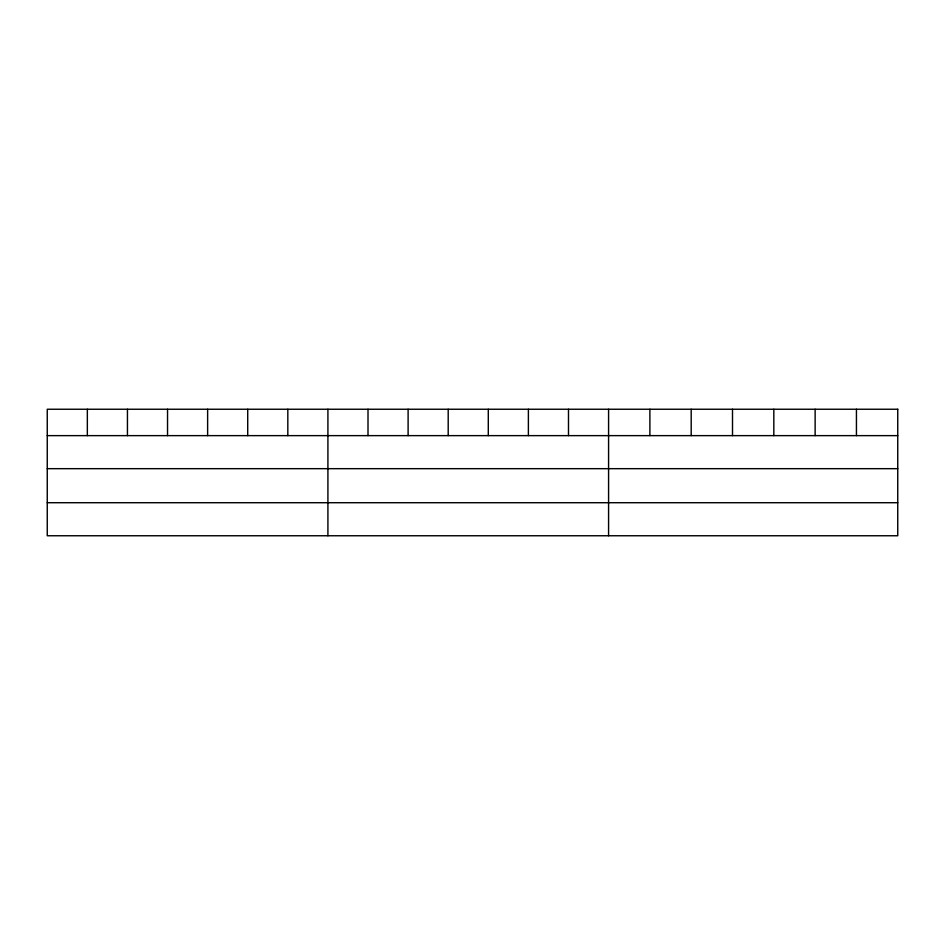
<?xml version="1.0" encoding="UTF-8"?>
<svg xmlns="http://www.w3.org/2000/svg" width="945" height="945" viewBox="0 0 945 945"><rect width="100%" height="100%" fill="white"/><g stroke="black" fill="none" stroke-linecap="round" stroke-linejoin="round"><path stroke-width="1.42" d="M47.25 435.633L897.75 435.633M47.25 468.673L897.75 468.673M47.25 502.716L897.75 502.716M856.442 409.244L856.442 435.633M815.133 409.244L815.133 435.633M773.825 409.244L773.825 435.633M732.505 409.244L732.505 435.633M691.197 409.244L691.197 435.633M649.888 409.244L649.888 435.633M608.58 409.244L608.58 535.756M568.488 409.244L568.488 435.633M528.385 409.244L528.385 435.633M488.293 409.244L488.293 435.633M448.202 409.244L448.202 435.633M408.11 409.244L408.11 435.633M368.007 409.244L368.007 435.633M327.915 409.244L327.915 535.756M287.823 409.244L287.823 435.633M247.72 409.244L247.72 435.633M207.628 409.244L207.628 435.633M167.537 409.244L167.537 435.633M127.445 409.244L127.445 435.633M87.342 409.244L87.342 435.633M897.75 409.244L47.25 409.244L47.25 535.756L897.75 535.756L897.75 409.244"/></g></svg>
